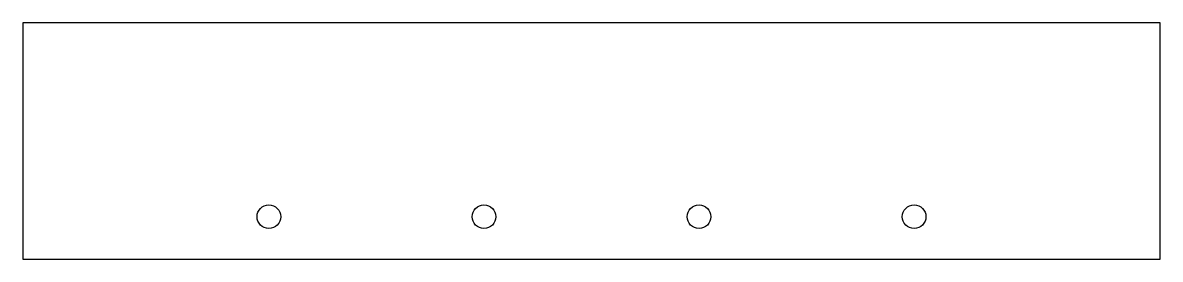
# Model space of a CAD drawing. Header units: millimetres. Extents: x -48 to 48, y -149.5 to -129.5.
import ezdxf

# ---------------------------------------------------------------- set-up
doc = ezdxf.new("R2010")
doc.units = ezdxf.units.MM
doc.layers.get('0').update_dxf_attribs({"linetype": 'CONTINUOUS'})

msp = doc.modelspace()

# ---------------------------------------------------------------- linework, layer by layer
msp.add_lwpolyline([(48, -129.5), (-48, -129.5), (-48, -149.5), (48, -149.5)], close=True)
for centre in [(-27.225, -145.9), (-9.075, -145.9), (9.075, -145.9), (27.225, -145.9)]:
    msp.add_circle(centre, 1)

doc.saveas('drawing.dxf')
